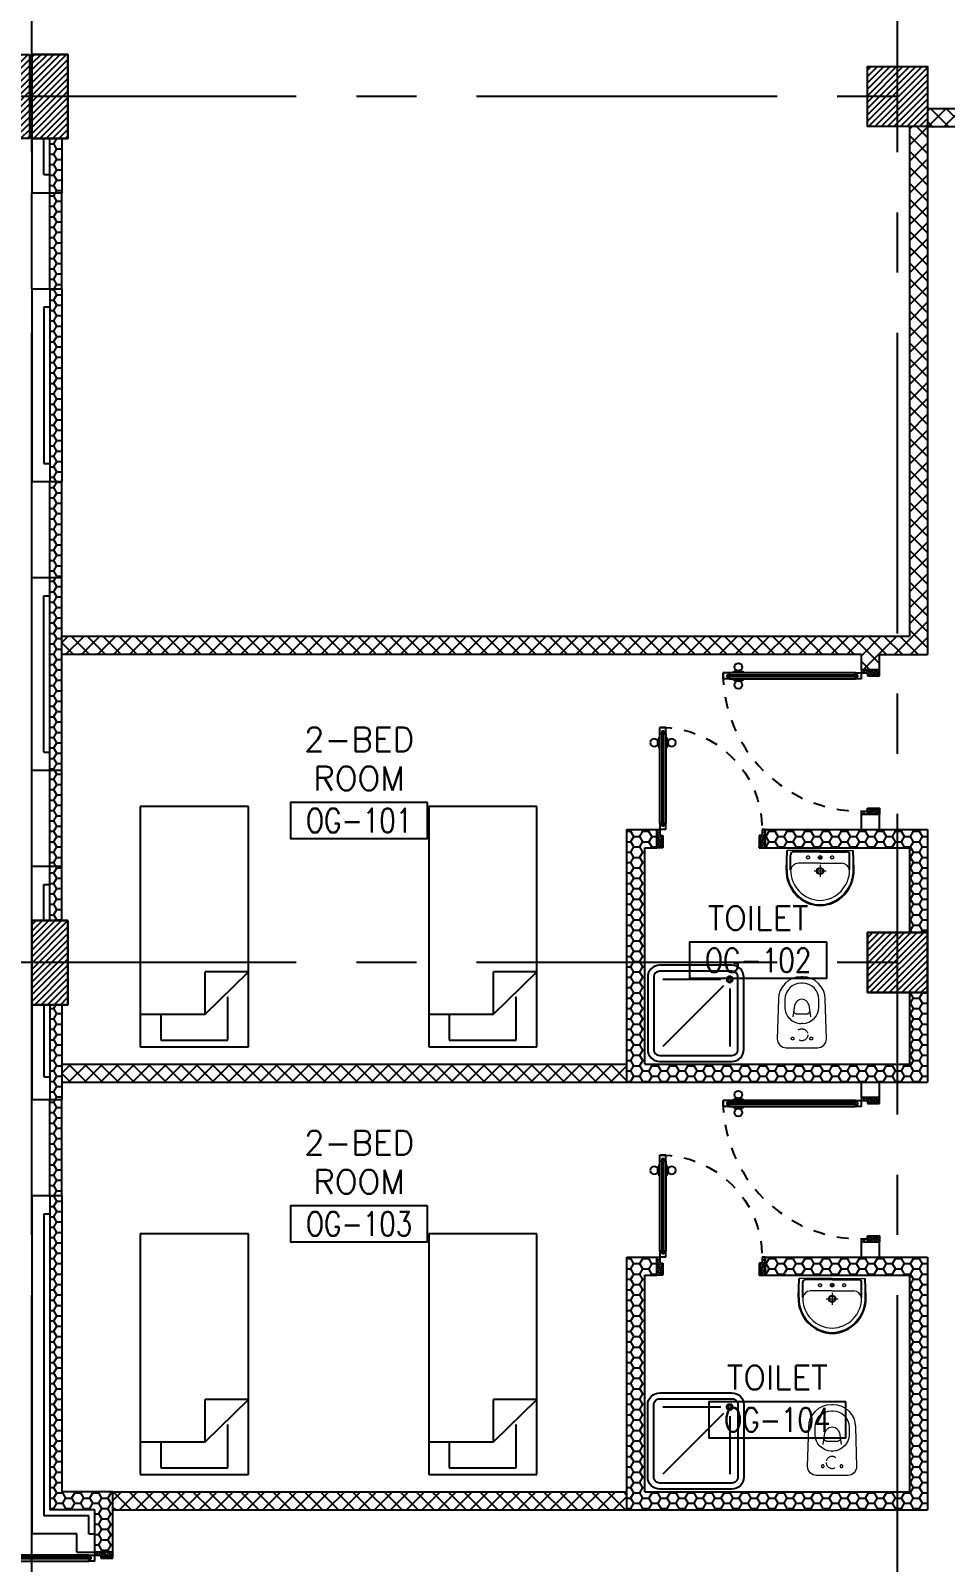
# Model space of a CAD drawing. Extents: x 276011.4 to 276105.3, y 57291.9 to 57371.4.
# Drawn here: x 276062.41 to 276070.01, y 57308.18 to 57320.91 of the extents above; entities that cross this region are included whole.
import ezdxf
from ezdxf.enums import TextEntityAlignment as Align

# ---------------------------------------------------------------- set-up
doc = ezdxf.new("R2010")
doc.units = 0
doc.header["$MEASUREMENT"] = 0
for name, pattern in [('CENTERX2', [4, 2.5, -0.5, 0.5, -0.5]), ('DASHED', [0.75, 0.5, -0.25]), ('HIDDEN', [0.375, 0.25, -0.125]), ('HIDDEN2', [0.1875, 0.125, -0.0625])]:
    doc.linetypes.add(name, pattern=pattern)
doc.layers.get('0').update_dxf_attribs({"linetype": 'CONTINUOUS'})
for name, color, linetype in [('AXES', 11, 'CENTERX2'), ('COL', 5, 'CONTINUOUS'), ('DOOR', 7, 'CONTINUOUS'), ('FIX', 3, 'CONTINUOUS'), ('FUR', 4, 'CONTINUOUS'), ('HAT', 8, 'CONTINUOUS'), ('INSUL', 4, 'CONTINUOUS'), ('RM-BOX', 4, 'CONTINUOUS'), ('RM-NAME', 2, 'CONTINUOUS'), ('RM-NO', 2, 'CONTINUOUS'), ('WALL', 2, 'CONTINUOUS'), ('WallType', 11, 'CONTINUOUS'), ('WallType2', 3, 'CONTINUOUS'), ('WIN', 3, 'CONTINUOUS')]:
    doc.layers.add(name, color=color, linetype=linetype)
doc.styles.add('ROMANS', font='ROMANS.shx', dxfattribs={"width": 0.6})
pattern_1 = [(0, (0, 0), (0.075, 0.04330127), [0.05, -0.1]), (120, (0, 0), (-0.074999999836, 0.043301270284), [0.05, -0.1]), (60, (0, 0), (1.64e-10, 0.086602540284), [-0.1, 0.05])]
pattern_2 = [(45, (0, 0), (-0.066291260736, 0.066291260736), []), (135, (0, 0), (-0.066291260736, -0.066291260736), [])]
pattern_3 = [(0, (0, 0), (0.075, 0.04330127), [0.05, -0.1]), (120, (0, 0), (-0.074999999836, 0.043301270284), [0.05, -0.1]), (60, (0, 0), (1.64e-10, 0.086602540284), [-0.1, 0.05])]

# ---------------------------------------------------------------- blocks, each defined once
blk = doc.blocks.new('*X46')
at = {"color": 0}
for p, q in [((227929, 132681), (228397, 133150)), ((227929, 132734), (228344, 133150)), ((227929, 132787), (228291, 133150)), ((227929, 132840), (228238, 133150)), ((227929, 132893), (228185, 133150)), ((227929, 132946), (228132, 133150)), ((227929, 132999), (228079, 133150)), ((227929, 133053), (228026, 133150)), ((227929, 133106), (227973, 133150)), ((227950, 132650), (228429, 133128)), ((228003, 132650), (228429, 133075)), ((228056, 132650), (228429, 133022)), ((228109, 132650), (228429, 132969)), ((228162, 132650), (228429, 132916)), ((228215, 132650), (228429, 132863)), ((228268, 132650), (228429, 132810)), ((228321, 132650), (228429, 132757)), ((228374, 132650), (228429, 132704))]:
    blk.add_line(p, q, dxfattribs=at)
blk = doc.blocks.new('COL50')
at = {"layer": 'COL'}
blk.add_lwpolyline([(-250, 250), (-250, -250), (250, -250), (250, 250)], close=True, dxfattribs=at)
blk = doc.blocks.new('*X42')
at = {"color": 0}
for p, q in [((227929, 139894), (228385, 140350)), ((227929, 139947), (228331, 140350)), ((227929, 140000), (228278, 140350)), ((227929, 140053), (228225, 140350)), ((227929, 140106), (228172, 140350)), ((227929, 140159), (228119, 140350)), ((227929, 140212), (228066, 140350)), ((227929, 140265), (228013, 140350)), ((227929, 140318), (227960, 140350)), ((227938, 139850), (228429, 140341)), ((227991, 139850), (228429, 140288)), ((228044, 139850), (228429, 140235)), ((228097, 139850), (228429, 140182)), ((228150, 139850), (228429, 140129)), ((228203, 139850), (228429, 140076)), ((228256, 139850), (228429, 140023)), ((228309, 139850), (228429, 139969)), ((228362, 139850), (228429, 139916)), ((228415, 139850), (228429, 139863))]:
    blk.add_line(p, q, dxfattribs=at)
blk = doc.blocks.new('DOOR100')
at = {"layer": 'DOOR', "color": 0, "linetype": 'ByBlock'}
for p, q in [((-25, 1300), (-75, 1300)), ((-75, 1300), (-25, 1300)), ((-75, 1250), (-75, 1300)), ((-25, 1250), (-25, 1300)), ((-82, 1205), (-91, 1205)), ((-91, 1205), (-91, 1140)), ((-75, 1218), (-82, 1218)), ((-82, 1128), (-82, 1218)), ((-82, 1205), (-82, 1140)), ((-58, 1250), (-75, 1250)), ((-42, 1270), (-58, 1270)), ((-58, 1250), (-58, 1270)), ((-42, 1250), (-42, 1270)), ((-25, 1250), (-42, 1250)), ((-25, 1218), (-18, 1218)), ((-18, 1128), (-18, 1218)), ((-18, 1205), (-9, 1205)), ((-18, 1205), (-18, 1140)), ((-9, 1205), (-9, 1140)), ((-82, 1140), (-91, 1140)), ((-75, 1128), (-82, 1128)), ((-25, 1128), (-18, 1128)), ((-18, 1140), (-9, 1140)), ((-1200, 0), (-1200, 150)), ((-1200, 150), (-1175, 150)), ((-1200, 150), (-1200, 0)), ((-1175, 150), (-1175, 100)), ((-75, 200), (-58, 200)), ((-75, 150), (-75, 200)), ((-75, 150), (-25, 150)), ((-58, 200), (-58, 180)), ((-58, 180), (-42, 180)), ((-42, 200), (-25, 200)), ((-42, 180), (-42, 200)), ((-25, 200), (-25, 150)), ((0, 150), (-25, 150)), ((-25, 150), (-25, 100)), ((0, 150), (0, 0)), ((-1150, 0), (-1200, 0)), ((-1175, 100), (-1150, 100)), ((-1150, 100), (-1150, 0)), ((-50, 100), (-50, 0)), ((-25, 100), (-50, 100)), ((-50, 0), (0, 0))]:
    blk.add_line(p, q, dxfattribs=at)
at = {"layer": 'DOOR', "linetype": 'ByBlock'}
for p, q in [((-75, 1250), (-75, 200)), ((-58, 200), (-58, 1250)), ((-42, 200), (-42, 1250)), ((-25, 200), (-25, 1250)), ((0, 0), (0, 150))]:
    blk.add_line(p, q, dxfattribs=at)
at = {"layer": 'DOOR', "color": 9, "linetype": 'ByBlock'}
for p, q in [((-1150, 0), (-1200, 114)), ((-1150, 0), (-1200, 40)), ((-1150, 0), (-1163, 100)), ((-50, 0), (0, 114)), ((-50, 0), (-37, 100)), ((-50, 0), (0, 40))]:
    blk.add_line(p, q, dxfattribs=at)
at = {"layer": 'DOOR', "color": 0, "linetype": 'ByBlock'}
for centre in [(-124, 1173), (24, 1173)]:
    blk.add_circle(centre, 32.4, dxfattribs=at)
at = {"layer": 'DOOR', "linetype": 'HIDDEN', "ltscale": 0.5}
blk.add_arc((-25, 150), 1150, 90, 180.0001, dxfattribs=at)
at = {"layer": 'DOOR', "color": 9, "linetype": 'ByBlock'}
for centre, radius, start, end in [((-1150, 0), 154, 103.7142, 108.8947), ((-1150, 0), 134, 100.72, 111.8402), ((-50, 0), 134, 68.1598, 79.28), ((-50, 0), 154, 71.1053, 76.2858), ((-1150, 0), 94.4, 90, 121.9818), ((-1150, 0), 74.4, 90, 132.2236), ((-1150, 0), 54.4, 90, 156.7926), ((-1150, 0), 34.4, 90, 180), ((-1150, 0), 14.4, 90, 180), ((-50, 0), 94.4, 58.0182, 90), ((-50, 0), 74.4, 47.7764, 90), ((-50, 0), 54.4, 23.2074, 90), ((-50, 0), 34.4, 0, 90), ((-50, 0), 14.4, 0, 90), ((-50, 0), 114, 64.0838, 77.3774)]:
    blk.add_arc(centre, radius, start, end, dxfattribs=at)
blk = doc.blocks.new('DOOR90')
at = {"layer": 'DOOR', "color": 0, "linetype": 'ByBlock'}
for p, q in [((-150, 0), (-150, -25)), ((-150, 0), (0, 0)), ((0, -50), (0, 0)), ((-1000, -25), (-1000, -75)), ((-1000, -75), (-1000, -25)), ((-950, -25), (-1000, -25)), ((-950, -75), (-1000, -75)), ((-970, -42), (-970, -58)), ((-950, -42), (-970, -42)), ((-950, -58), (-970, -58)), ((-950, -25), (-950, -42)), ((-950, -58), (-950, -75)), ((-918, -25), (-918, -18)), ((-828, -18), (-918, -18)), ((-918, -75), (-918, -82)), ((-828, -82), (-918, -82)), ((-905, -18), (-905, -9)), ((-905, -9), (-840, -9)), ((-905, -18), (-840, -18)), ((-905, -82), (-905, -91)), ((-905, -82), (-840, -82)), ((-905, -91), (-840, -91)), ((-840, -18), (-840, -9)), ((-840, -82), (-840, -91)), ((-828, -25), (-828, -18)), ((-828, -75), (-828, -82)), ((-200, -42), (-200, -25)), ((-200, -25), (-150, -25)), ((-180, -42), (-200, -42)), ((-200, -75), (-200, -58)), ((-200, -58), (-180, -58)), ((-150, -75), (-200, -75)), ((-180, -58), (-180, -42)), ((-150, -75), (-150, -25)), ((-150, -25), (-100, -25)), ((-100, -25), (-100, -50)), ((-100, -50), (0, -50)), ((-150, -900), (-150, -875)), ((-150, -875), (-100, -875)), ((-100, -850), (0, -850)), ((-100, -875), (-100, -850)), ((0, -850), (0, -900)), ((0, -900), (-150, -900)), ((-150, -900), (0, -900))]:
    blk.add_line(p, q, dxfattribs=at)
at = {"layer": 'DOOR', "color": 9, "linetype": 'ByBlock'}
for p, q in [((0, -50), (-114, 0)), ((0, -50), (-40, 0)), ((0, -50), (-100, -37)), ((0, -850), (-114, -900)), ((0, -850), (-100, -863)), ((0, -850), (-40, -900))]:
    blk.add_line(p, q, dxfattribs=at)
at = {"layer": 'DOOR', "linetype": 'ByBlock'}
for p, q in [((-200, -25), (-950, -25)), ((-200, -42), (-950, -42)), ((-200, -58), (-950, -58)), ((-950, -75), (-200, -75))]:
    blk.add_line(p, q, dxfattribs=at)
at = {"layer": 'DOOR', "color": 0, "linetype": 'ByBlock'}
for centre in [(-873, 24), (-873, -124)]:
    blk.add_circle(centre, 32.4, dxfattribs=at)
at = {"layer": 'DOOR', "color": 9, "linetype": 'ByBlock'}
for centre, radius, start, end in [((0, -50), 154, 161.1053, 166.2858), ((0, -50), 134, 158.1598, 169.28), ((0, -50), 94.4, 148.0182, 180), ((0, -50), 74.4, 137.7764, 180), ((0, -50), 114, 154.0838, 167.3774), ((0, -50), 54.4, 113.2074, 180), ((0, -50), 34.4, 90, 180), ((0, -50), 14.4, 90, 180), ((0, -850), 154, 193.7142, 198.8947), ((0, -850), 134, 190.72, 201.8402), ((0, -850), 94.4, 180, 211.9818), ((0, -850), 74.4, 180, 222.2236), ((0, -850), 54.4, 180, 246.7926), ((0, -850), 34.4, 180, 270), ((0, -850), 14.4, 180, 270)]:
    blk.add_arc(centre, radius, start, end, dxfattribs=at)
at = {"layer": 'DOOR', "linetype": 'HIDDEN', "ltscale": 0.5}
blk.add_arc((-150, -25), 850, 180, 270, dxfattribs=at)
blk = doc.blocks.new('RM1')
at = {"layer": 'RM-BOX'}
blk.add_lwpolyline([(570, -200), (-570, -200), (-570, -500), (570, -500)], close=True, dxfattribs=at)
at = {"layer": 'RM-NAME', "style": 'ROMANS'}
for tag, p in [('ROOMNAME1', (0, 324)), ('ROOMNAME2', (0, 0))]:
    blk.add_attdef(tag, text='', height=200, dxfattribs=at).set_placement(p, align=Align.MIDDLE)
at = {"layer": 'RM-NO', "style": 'ROMANS', "width": 0.8}
blk.add_attdef('ROOMNO', text='', height=200, dxfattribs=at).set_placement((0, -350), align=Align.MIDDLE)
blk = doc.blocks.new('C11')
at = {"layer": 'HAT'}
h = blk.add_hatch(dxfattribs=at)
h.set_pattern_fill('ANSI31', color=256, scale=300, style=0)
h.set_pattern_definition([(45, (-248556.182, -75061.005), (-26.5165043, 26.5165043), [])])
h.paths.add_polyline_path([(300, 700), (0, 700), (0, 350), (300, 350)])
h.paths.add_polyline_path([(300, 350), (0, 350), (0, 0), (300, 0)])
at = {"layer": 'COL'}
blk.add_lwpolyline([(300, 700), (300, 0), (0, 0), (0, 700)], close=True, dxfattribs=at)
blk = doc.blocks.new('C11D')
at = {"layer": 'COL', "linetype": 'ByBlock'}
for p in [(-320, 0), (0, 0)]:
    blk.add_blockref('C11', p, dxfattribs=at)
blk = doc.blocks.new('A$C272A55A0')
at = {"layer": 'DOOR', "color": 0, "linetype": 'ByBlock'}
for p, q in [((0, 900), (0, 1050)), ((50, 1050), (0, 1050)), ((50, 950), (50, 1050)), ((1750, 950), (1750, 1050)), ((1750, 1050), (1800, 1050)), ((1800, 1050), (1800, 900)), ((0, 900), (25, 900)), ((25, 950), (50, 950)), ((25, 900), (25, 950)), ((75, 900), (25, 900)), ((25, 850), (25, 900)), ((75, 900), (75, 850)), ((1725, 900), (1775, 900)), ((1725, 900), (1725, 850)), ((1775, 950), (1750, 950)), ((1775, 900), (1775, 950)), ((1800, 900), (1775, 900)), ((1775, 850), (1775, 900)), ((42, 850), (25, 850)), ((58, 870), (42, 870)), ((42, 870), (42, 850)), ((58, 850), (58, 870)), ((75, 850), (58, 850)), ((1725, 850), (1742, 850)), ((1742, 870), (1758, 870)), ((1742, 850), (1742, 870)), ((1758, 870), (1758, 850)), ((1758, 850), (1775, 850)), ((1718, 160), (1709, 160)), ((1709, 95), (1709, 160)), ((1725, 173), (1718, 173)), ((1718, 173), (1718, 83)), ((1718, 95), (1718, 160)), ((1775, 173), (1782, 173)), ((1782, 173), (1782, 83)), ((1782, 160), (1791, 160)), ((1782, 95), (1782, 160)), ((1791, 95), (1791, 160)), ((25, 50), (42, 50)), ((25, 50), (25, 0)), ((25, 0), (75, 0)), ((75, 0), (25, 0)), ((42, 50), (42, 30)), ((42, 30), (58, 30)), ((58, 50), (75, 50)), ((58, 50), (58, 30)), ((75, 50), (75, 0)), ((1718, 95), (1709, 95)), ((1725, 83), (1718, 83)), ((1742, 50), (1725, 50)), ((1725, 50), (1725, 0)), ((1775, 0), (1725, 0)), ((1725, 0), (1775, 0)), ((1742, 50), (1742, 30)), ((1758, 30), (1742, 30)), ((1775, 50), (1758, 50)), ((1758, 50), (1758, 30)), ((1775, 83), (1782, 83)), ((1775, 50), (1775, 0)), ((1782, 95), (1791, 95))]:
    blk.add_line(p, q, dxfattribs=at)
at = {"layer": 'DOOR', "color": 9, "linetype": 'ByBlock'}
for p, q in [((50, 1050), (0, 1010)), ((50, 1050), (0, 937)), ((50, 1050), (37, 950)), ((1750, 1050), (1800, 1010)), ((1750, 1050), (1800, 937)), ((1750, 1050), (1763, 950))]:
    blk.add_line(p, q, dxfattribs=at)
at = {"layer": 'DOOR', "linetype": 'ByBlock'}
for p, q in [((25, 850), (25, 50)), ((42, 850), (42, 50)), ((58, 850), (58, 50)), ((75, 50), (75, 850)), ((1725, 50), (1725, 850)), ((1742, 850), (1742, 50)), ((1758, 850), (1758, 50)), ((1775, 850), (1775, 50))]:
    blk.add_line(p, q, dxfattribs=at)
at = {"layer": 'DOOR', "color": 0, "linetype": 'ByBlock'}
for centre in [(1676, 128), (1824, 128)]:
    blk.add_circle(centre, 32.4, dxfattribs=at)
at = {"layer": 'DOOR', "color": 9, "linetype": 'ByBlock'}
for centre, radius, start, end in [((50, 1050), 54.4, 203.2074, 270), ((50, 1050), 34.4, 180, 270), ((50, 1050), 14.4, 180, 270), ((1750, 1050), 14.4, 270, 0), ((1750, 1050), 34.4, 270, 0), ((1750, 1050), 54.4, 270, 336.7926), ((50, 1050), 74.4, 227.7764, 270), ((50, 1050), 94.4, 238.0182, 270), ((50, 1050), 114, 244.0838, 257.3774), ((50, 1050), 134, 248.1598, 259.28), ((50, 1050), 154, 251.1053, 256.2858), ((1750, 1050), 74.4, 270, 312.2236), ((1750, 1050), 94.4, 270, 301.9818), ((1750, 1050), 114, 282.6226, 295.9162), ((1750, 1050), 134, 280.72, 291.8402), ((1750, 1050), 154, 283.7142, 288.8947)]:
    blk.add_arc(centre, radius, start, end, dxfattribs=at)
at = {"layer": 'DOOR', "linetype": 'HIDDEN', "ltscale": 0.5}
for centre, start, end in [((50, 851), 268.3174, 3.2965), ((1750, 851), 176.7035, 271.6826)]:
    blk.add_arc(centre, 851, start, end, dxfattribs=at)
at = {"layer": 'WALL', "linetype": 'ByBlock'}
blk.add_line((1800, 900), (1800, 1050), dxfattribs=at)
blk = doc.blocks.new('LAV1')
at = {"layer": 'FIX', "linetype": 'DASHED', "lineweight": 20, "ltscale": 0.05}
for p, q in [((0, 170), (0, 270)), ((0, 170), (0, 270)), ((50, 220), (-50, 220))]:
    blk.add_line(p, q, dxfattribs=at)
at = {"layer": 'FIX', "linetype": 'ByBlock', "ltscale": 0.3}
for p, q in [((-280, 210), (-275, 50)), ((-245, 210), (-245, 85)), ((245, 210), (245, 85)), ((280, 210), (275, 50)), ((0, 60), (-220, 60)), ((0, 60), (220, 60))]:
    blk.add_line(p, q, dxfattribs=at)
at = {"layer": 'FIX', "linetype": 'Continuous', "lineweight": 20}
for p, q in [((-275, 210), (-275, 50)), ((0, 155), (-181, 155)), ((0, 155), (181, 155)), ((275, 210), (275, 50)), ((0, 50), (-275, 50)), ((0, 50), (-252, 50)), ((0, 50), (252, 50)), ((0, 50), (275, 50))]:
    blk.add_line(p, q, dxfattribs=at)
at = {"layer": 'FIX', "lineweight": 20}
for p, q in [((16, 107), (-15, 107)), ((0, 92), (0, 123))]:
    blk.add_line(p, q, dxfattribs=at)
for centre, radius in [((0, 220), 29.5), ((0, 220), 22.5), ((0, 107), 15.5)]:
    blk.add_circle(centre, radius, dxfattribs=at)
at = {"layer": 'FIX', "linetype": 'HIDDEN', "lineweight": 20, "ltscale": 0.05}
for centre in [(-100, 107), (100, 107)]:
    blk.add_circle(centre, 12.4, dxfattribs=at)
at = {"layer": 'FIX', "linetype": 'ByBlock', "ltscale": 0.3}
for centre, radius, start, end in [((7, 220), 287, 91.3776, 182.0064), ((-7, 220), 287, 357.9936, 88.6224), ((-220, 85), 24.9, 179.7021, 269.9486), ((220, 85), 24.9, 270.0514, 0.2979)]:
    blk.add_arc(centre, radius, start, end, dxfattribs=at)
at = {"layer": 'FIX', "linetype": 'Continuous', "lineweight": 20}
for centre, radius, start, end in [((8, 217), 283, 91.6988, 181.351), ((8, 212), 253, 91.7328, 180.4884), ((-8, 217), 283, 358.649, 88.3012), ((-8, 212), 253, 359.5116, 88.2672), ((-179, 222), 66.9, 190.2006, 268.0786), ((179, 222), 66.9, 271.9214, 349.7994)]:
    blk.add_arc(centre, radius, start, end, dxfattribs=at)
blk = doc.blocks.new('SHR1')
at = {"layer": 'FIX'}
for p, q in [((-196, 196), (-700, 700)), ((-143, 218), (-143, 700)), ((-218, 143), (-700, 143))]:
    blk.add_line(p, q, dxfattribs=at)
for points in [[(-825, 125), (-825, 725, -0.414214), (-725, 825), (-125, 825, -0.414214), (-25, 725), (-25, 125, -0.414214), (-125, 25), (-725, 25, -0.414214)], [(-775, 125), (-775, 725, -0.414214), (-725, 775), (-125, 775, -0.414214), (-75, 725), (-75, 125, -0.414214), (-125, 75), (-725, 75, -0.414214)]]:
    blk.add_lwpolyline(points, format="xyb", close=True, dxfattribs=at)
for radius in [25, 15]:
    blk.add_circle((-143, 143), radius, dxfattribs=at)
blk = doc.blocks.new('WC1')
at = {"layer": 'FIX', "lineweight": 20}
for p, q in [((-210, 204), (-538, 194)), ((-475, 141), (-538, 141)), ((-727, 5), (-727, -5)), ((-674, 5), (-674, -5)), ((-534, 24), (-540, 0)), ((-540, 0), (-534, -24)), ((-395, 76), (-490, 60)), ((-339, 5), (-339, -5)), ((-490, -60), (-395, -76)), ((-538, -141), (-475, -141)), ((-538, -194), (-210, -204))]:
    blk.add_line(p, q, dxfattribs=at)
at = {"layer": 'FIX', "linetype": 'Continuous', "lineweight": 20}
blk.add_line((-420, -47), (-420, 45), dxfattribs=at)
at = {"layer": 'FIX', "lineweight": 20}
blk.add_lwpolyline([(-213, -204), (-210, -204, 0.414214), (-137, -131), (-137, 0), (-137, 131, 0.414214), (-210, 204)], format="xyb", dxfattribs=at)
at = {"layer": 'FIX', "linetype": 'HIDDEN2', "lineweight": 20, "ltscale": 0.3}
blk.add_circle((-245, 0), 49.8, dxfattribs=at)
at = {"layer": 'FIX', "linetype": 'HIDDEN', "lineweight": 20, "ltscale": 0.05}
for centre in [(-213, 78), (-213, -77)]:
    blk.add_circle(centre, 11.6, dxfattribs=at)
at = {"layer": 'FIX', "lineweight": 20}
for centre, radius, start, end in [((-538, 5), 189, 90, 180), ((-538, 5), 136, 90, 180), ((-475, 5), 136, 360, 90), ((-473, -7), 68.2, 128.9242, 152.8468), ((-464, -18), 82, 108.496, 128.9242), ((-538, -5), 189, 180, 270), ((-538, -5), 136, 180, 270), ((-473, 7), 68.2, 207.1532, 231.0758), ((-464, 18), 82, 231.0758, 251.504), ((-475, -5), 136, 270, 0)]:
    blk.add_arc(centre, radius, start, end, dxfattribs=at)
at = {"layer": 'FIX', "linetype": 'Continuous', "lineweight": 20}
for centre, start, end in [((-443, 46), 357.6662, 91.6121), ((-442, -46), 268.3879, 2.3338)]:
    blk.add_arc(centre, 22.3, start, end, dxfattribs=at)

msp = doc.modelspace()

# ---------------------------------------------------------------- hatches: boundary and pattern name
at = {"layer": 'WallType', "linetype": 'ByBlock', "ltscale": 0.3}
h = msp.add_hatch(dxfattribs=at)
h.set_pattern_fill('ANSI37', color=256, scale=0.75, style=0)
h.set_pattern_definition(pattern_2)
h.paths.add_polyline_path([(276077.0655, 57326.0629), (276076.9154, 57326.0629), (276076.9154, 57320.6129), (276077.0655, 57320.6129), (276077.0655, 57323.8879), (276077.7155, 57323.8879), (276077.7155, 57324.0379), (276077.0655, 57324.0379)])
h.paths.add_polyline_path([(276080.1655, 57324.0379), (276079.5155, 57324.0379), (276079.5155, 57323.8879), (276080.1655, 57323.8879)])
h.paths.add_polyline_path([(276073.2155, 57320.2629), (276069.8655, 57320.2629), (276069.8655, 57320.1129), (276073.2155, 57320.1129)])
h.paths.add_polyline_path([(276076.5655, 57320.2629), (276073.2155, 57320.2629), (276073.2155, 57320.1129), (276076.5655, 57320.1129)])
h = msp.add_hatch(dxfattribs=at)
h.set_pattern_fill('ANSI37', color=256, scale=0.75, style=0)
h.set_pattern_definition(pattern_2)
h.paths.add_polyline_path([(276069.8655, 57320.1129), (276069.7155, 57320.1129), (276069.7155, 57315.8729), (276069.6155, 57315.8729), (276069.6155, 57315.7229), (276069.8655, 57315.7229)])
h.paths.add_polyline_path([(276069.6155, 57315.8729), (276062.6655, 57315.8729), (276062.6655, 57315.7229), (276069.3155, 57315.7229), (276069.3155, 57315.5954), (276069.4655, 57315.5954), (276069.4655, 57315.7229), (276069.6155, 57315.7229)])
h = msp.add_hatch(dxfattribs=at)
h.set_pattern_fill('ANSI37', color=256, scale=0.75, style=0)
h.set_pattern_definition(pattern_2)
h.paths.add_polyline_path([(276067.3655, 57308.7629), (276063.0905, 57308.7629), (276063.0905, 57308.6129), (276067.3655, 57308.6129)])
h.paths.add_polyline_path([(276067.3655, 57312.3179), (276062.6655, 57312.3179), (276062.6655, 57312.1679), (276067.3655, 57312.1679)])
at = {"layer": 'WallType2', "linetype": 'ByBlock', "ltscale": 0.3}
h = msp.add_hatch(dxfattribs=at)
h.set_pattern_fill('HONEY', color=256, scale=0.4, style=0)
h.set_pattern_definition(pattern_3)
h.paths.add_polyline_path([(276062.6655, 57320.0129), (276062.5655, 57320.0129), (276062.5655, 57319.5629), (276062.6655, 57319.5629)])
h.paths.add_polyline_path([(276062.6655, 57319.5629), (276062.5655, 57319.5629), (276062.5655, 57318.7629), (276062.6655, 57318.7629)])
h = msp.add_hatch(dxfattribs=at)
h.set_pattern_fill('HONEY', color=256, scale=0.4, style=0)
h.set_pattern_definition(pattern_3)
h.paths.add_polyline_path([(276062.6655, 57318.7629), (276062.5655, 57318.7629), (276062.5655, 57317.1629), (276062.6655, 57317.1629)])
h.paths.add_polyline_path([(276062.6655, 57317.1629), (276062.5655, 57317.1629), (276062.5655, 57316.3629), (276062.6655, 57316.3629)])
h = msp.add_hatch(dxfattribs=at)
h.set_pattern_fill('HONEY', color=256, scale=0.4, style=0)
h.set_pattern_definition(pattern_3)
h.paths.add_polyline_path([(276062.6655, 57315.8729), (276062.6655, 57316.3629), (276062.5655, 57316.3629), (276062.5655, 57314.7629), (276062.6655, 57314.7629)])
h = msp.add_hatch(dxfattribs=at)
h.set_pattern_fill('HONEY', color=256, scale=0.4, style=0)
h.set_pattern_definition(pattern_3)
h.paths.add_polyline_path([(276062.6655, 57314.7629), (276062.5655, 57314.7629), (276062.5655, 57313.9629), (276062.6655, 57313.9629)])
h.paths.add_polyline_path([(276062.6655, 57313.9629), (276062.5655, 57313.9629), (276062.5655, 57313.5129), (276062.6655, 57313.5129)])
h = msp.add_hatch(dxfattribs=at)
h.set_pattern_fill('HONEY', color=256, scale=0.4, style=0)
h.set_pattern_definition(pattern_1)
h.paths.add_polyline_path([(276069.6155, 57312.3179), (276067.5155, 57312.3179), (276067.5155, 57313.1629), (276067.3655, 57313.1629), (276067.3655, 57312.1679), (276069.3155, 57312.1679), (276069.6155, 57312.1679)])
h.paths.add_polyline_path([(276069.8655, 57312.9129), (276069.7155, 57312.9129), (276069.7155, 57312.3179), (276069.6155, 57312.3179), (276069.6155, 57312.1679), (276069.8655, 57312.1679)])
h.paths.add_polyline_path([(276069.8655, 57314.2679), (276069.6155, 57314.2679), (276069.6155, 57314.1179), (276069.7155, 57314.1179), (276069.7155, 57313.4129), (276069.8655, 57313.4129)])
h.paths.add_polyline_path([(276069.6155, 57314.2679), (276069.3155, 57314.2679), (276068.5155, 57314.2679), (276068.5155, 57314.1179), (276069.6155, 57314.1179)])
h.paths.add_polyline_path([(276067.6155, 57314.2679), (276067.3655, 57314.2679), (276067.3655, 57313.1629), (276067.5155, 57313.1629), (276067.5155, 57314.1179), (276067.6155, 57314.1179)])
h = msp.add_hatch(dxfattribs=at)
h.set_pattern_fill('HONEY', color=256, scale=0.4, style=0)
h.set_pattern_definition(pattern_3)
h.paths.add_polyline_path([(276063.0905, 57308.7629), (276062.6655, 57308.7629), (276062.6655, 57311.2254), (276062.5655, 57311.2254), (276062.5655, 57308.6129), (276062.9405, 57308.6129), (276062.9405, 57308.2629), (276063.0905, 57308.2629)])
h.paths.add_polyline_path([(276062.6655, 57312.0254), (276062.5655, 57312.0254), (276062.5655, 57311.2254), (276062.6655, 57311.2254)])
h.paths.add_polyline_path([(276062.6655, 57312.8129), (276062.5655, 57312.8129), (276062.5655, 57312.0254), (276062.6655, 57312.0254), (276062.6655, 57312.1679)])
h = msp.add_hatch(dxfattribs=at)
h.set_pattern_fill('HONEY', color=256, scale=0.4, style=0)
h.set_pattern_definition(pattern_1)
h.paths.add_polyline_path([(276069.6155, 57308.7629), (276067.5155, 57308.7629), (276067.5155, 57310.5629), (276067.6155, 57310.5629), (276067.6155, 57310.7129), (276067.3655, 57310.7129), (276067.3655, 57308.6129), (276069.6155, 57308.6129)])
h.paths.add_polyline_path([(276069.8655, 57310.7129), (276069.6155, 57310.7129), (276069.6155, 57310.5629), (276069.7155, 57310.5629), (276069.7155, 57308.7629), (276069.6155, 57308.7629), (276069.6155, 57308.6129), (276069.8655, 57308.6129)])
h.paths.add_polyline_path([(276069.6155, 57310.7129), (276069.3155, 57310.7129), (276068.5155, 57310.7129), (276068.5155, 57310.5629), (276069.6155, 57310.5629)], flags=17)

# ---------------------------------------------------------------- linework, layer by layer
at = {"layer": 'AXES'}
for p, q in [((276069.6155, 57291.8986), (276069.6155, 57370.7113)), ((276062.4155, 57291.8986), (276062.4155, 57370.3613)), ((276104.6155, 57320.3629), (276036.5755, 57320.3629)), ((276104.6155, 57320.3629), (276052.5255, 57320.3629)), ((276104.6155, 57313.1629), (276052.5255, 57313.1629))]:
    msp.add_line(p, q, dxfattribs=at)
at = {"layer": 'FUR'}
for p, q in [((276064.2181, 57314.4616), (276063.3181, 57314.4616)), ((276063.3181, 57314.4616), (276063.3181, 57312.4616)), ((276064.2181, 57312.4616), (276064.2181, 57314.4616)), ((276066.6169, 57314.4616), (276065.7169, 57314.4616)), ((276065.7169, 57314.4616), (276065.7169, 57312.4616)), ((276066.6169, 57312.4616), (276066.6169, 57314.4616)), ((276063.857, 57312.7332), (276063.857, 57313.0866)), ((276064.2181, 57313.0866), (276063.857, 57313.0866)), ((276063.857, 57312.7332), (276064.2181, 57313.0866)), ((276066.2558, 57312.7332), (276066.2558, 57313.0866)), ((276066.6169, 57313.0866), (276066.2558, 57313.0866)), ((276066.2558, 57312.7332), (276066.6169, 57313.0866)), ((276064.0459, 57312.517), (276064.0459, 57312.8767)), ((276066.4448, 57312.517), (276066.4448, 57312.8767)), ((276063.3181, 57312.7332), (276063.857, 57312.7332)), ((276063.488, 57312.7332), (276063.488, 57312.517)), ((276065.7169, 57312.7332), (276066.2558, 57312.7332)), ((276065.8868, 57312.7332), (276065.8868, 57312.517)), ((276063.3181, 57312.4616), (276064.2181, 57312.4616)), ((276063.488, 57312.517), (276064.0459, 57312.517)), ((276065.7169, 57312.4616), (276066.6169, 57312.4616)), ((276065.8868, 57312.517), (276066.4448, 57312.517)), ((276064.2181, 57310.9066), (276063.3181, 57310.9066)), ((276063.3181, 57310.9066), (276063.3181, 57308.9066)), ((276064.2181, 57308.9066), (276064.2181, 57310.9066)), ((276066.6169, 57310.9066), (276065.7169, 57310.9066)), ((276065.7169, 57310.9066), (276065.7169, 57308.9066)), ((276066.6169, 57308.9066), (276066.6169, 57310.9066)), ((276063.857, 57309.1782), (276063.857, 57309.5316)), ((276064.2181, 57309.5316), (276063.857, 57309.5316)), ((276063.857, 57309.1782), (276064.2181, 57309.5316)), ((276066.2558, 57309.1782), (276066.2558, 57309.5316)), ((276066.6169, 57309.5316), (276066.2558, 57309.5316)), ((276066.2558, 57309.1782), (276066.6169, 57309.5316)), ((276064.0459, 57308.962), (276064.0459, 57309.3217)), ((276066.4448, 57308.962), (276066.4448, 57309.3217)), ((276063.3181, 57309.1782), (276063.857, 57309.1782)), ((276063.488, 57309.1782), (276063.488, 57308.962)), ((276065.7169, 57309.1782), (276066.2558, 57309.1782)), ((276065.8868, 57309.1782), (276065.8868, 57308.962)), ((276063.3181, 57308.9066), (276064.2181, 57308.9066)), ((276063.488, 57308.962), (276064.0459, 57308.962)), ((276065.7169, 57308.9066), (276066.6169, 57308.9066)), ((276065.8868, 57308.962), (276066.4448, 57308.962))]:
    msp.add_line(p, q, dxfattribs=at)
at = {"layer": 'INSUL'}
for p, q in [((276062.5155, 57319.7129), (276062.5155, 57320.0129)), ((276062.5655, 57319.5629), (276062.5655, 57320.0129)), ((276062.5155, 57319.7129), (276062.5655, 57319.7129)), ((276062.5655, 57318.7629), (276062.5655, 57317.1629)), ((276062.5155, 57318.6129), (276062.5155, 57317.3129)), ((276062.5155, 57318.6129), (276062.5655, 57318.6129)), ((276062.5155, 57317.3129), (276062.5655, 57317.3129)), ((276062.5655, 57314.7629), (276062.5655, 57316.3629)), ((276062.5155, 57314.9129), (276062.5155, 57316.2129)), ((276062.5155, 57316.2129), (276062.5655, 57316.2129)), ((276062.5155, 57314.9129), (276062.5655, 57314.9129)), ((276062.5655, 57313.5129), (276062.5655, 57313.9629)), ((276062.5155, 57313.8129), (276062.5655, 57313.8129)), ((276062.5155, 57313.5129), (276062.5155, 57313.8129)), ((276062.5155, 57312.8129), (276062.5155, 57312.2129)), ((276062.5655, 57312.8129), (276062.5655, 57312.0254)), ((276062.5155, 57312.2129), (276062.5655, 57312.2129)), ((276062.5655, 57311.2254), (276062.5655, 57308.6129)), ((276062.5155, 57311.0754), (276062.5655, 57311.0754)), ((276062.5155, 57311.0754), (276062.5155, 57308.5629)), ((276062.8905, 57308.5629), (276062.5155, 57308.5629)), ((276062.9405, 57308.6129), (276062.5655, 57308.6129)), ((276062.8905, 57308.4129), (276062.8905, 57308.5629)), ((276062.9405, 57308.2629), (276062.9405, 57308.6129)), ((276062.8905, 57308.4129), (276062.9405, 57308.4129))]:
    msp.add_line(p, q, dxfattribs=at)
at = {"layer": 'WALL', "linetype": 'ByBlock'}
for p, q in [((276069.8655, 57320.2629), (276076.5655, 57320.2629)), ((276069.7155, 57320.1129), (276069.7155, 57315.8729)), ((276069.8655, 57320.1129), (276076.5655, 57320.1129)), ((276069.8655, 57320.1129), (276069.8655, 57315.7229)), ((276069.7155, 57315.8729), (276062.6655, 57315.8729)), ((276069.3155, 57315.7229), (276062.6655, 57315.7229)), ((276069.3155, 57315.5954), (276069.3155, 57315.7229)), ((276069.4655, 57315.5954), (276069.4655, 57315.7229)), ((276069.4655, 57315.7229), (276069.8655, 57315.7229)), ((276069.3155, 57315.5954), (276069.4655, 57315.5954)), ((276069.3155, 57314.2679), (276069.3155, 57314.3954)), ((276069.3155, 57314.3954), (276069.4655, 57314.3954)), ((276069.4655, 57314.2679), (276069.4655, 57314.3954)), ((276067.3655, 57312.1679), (276067.3655, 57314.2679)), ((276067.6155, 57314.1179), (276067.6155, 57314.2679)), ((276068.5155, 57314.1179), (276068.5155, 57314.2679)), ((276069.8655, 57314.2679), (276069.8655, 57312.1679)), ((276067.5155, 57312.3179), (276067.5155, 57314.1179)), ((276069.7155, 57314.1179), (276069.7155, 57313.4129)), ((276069.7155, 57312.9129), (276069.7155, 57312.3179)), ((276069.3155, 57312.0404), (276069.3155, 57312.1679)), ((276069.4655, 57312.0404), (276069.4655, 57312.1679)), ((276069.3155, 57312.0404), (276069.4655, 57312.0404)), ((276069.3155, 57310.7129), (276069.3155, 57310.8404)), ((276069.3155, 57310.8404), (276069.4655, 57310.8404)), ((276069.4655, 57310.7129), (276069.4655, 57310.8404)), ((276067.3655, 57308.6129), (276067.3655, 57310.7129)), ((276067.6155, 57310.5629), (276067.6155, 57310.7129)), ((276068.5155, 57310.5629), (276068.5155, 57310.7129)), ((276069.8655, 57310.7129), (276069.8655, 57308.6129)), ((276067.5155, 57308.7629), (276067.5155, 57310.5629)), ((276069.7155, 57310.5629), (276069.7155, 57308.7629))]:
    msp.add_line(p, q, dxfattribs=at)
at = {"layer": 'WALL'}
for p, q in [((276062.4155, 57320.1129), (276062.4155, 57319.5629)), ((276062.6655, 57320.0129), (276062.6655, 57319.5629)), ((276062.4155, 57319.5629), (276062.6655, 57319.5629)), ((276062.4155, 57318.7629), (276062.4155, 57317.1629)), ((276062.4155, 57318.7629), (276062.6655, 57318.7629)), ((276062.6655, 57318.7629), (276062.6655, 57317.1629)), ((276062.4155, 57317.1629), (276062.6655, 57317.1629)), ((276062.4155, 57314.7629), (276062.4155, 57316.3629)), ((276062.4155, 57316.3629), (276062.6655, 57316.3629)), ((276062.6655, 57315.8729), (276062.6655, 57316.3629)), ((276062.6655, 57314.7629), (276062.6655, 57315.8729)), ((276062.4155, 57314.7629), (276062.6655, 57314.7629)), ((276067.3655, 57314.2679), (276067.6155, 57314.2679)), ((276068.5155, 57314.2679), (276069.3155, 57314.2679)), ((276069.3155, 57314.2679), (276069.8655, 57314.2679)), ((276069.8655, 57314.2679), (276069.8655, 57312.1679)), ((276067.5155, 57314.1179), (276067.6155, 57314.1179)), ((276068.5155, 57314.1179), (276069.7155, 57314.1179)), ((276069.7155, 57314.1179), (276069.7155, 57313.4129)), ((276062.4155, 57313.9629), (276062.6655, 57313.9629)), ((276062.4155, 57313.5129), (276062.4155, 57313.9629)), ((276062.6655, 57313.5129), (276062.6655, 57313.9629)), ((276069.7155, 57312.9129), (276069.7155, 57312.3179)), ((276062.4155, 57312.8129), (276062.4155, 57312.0254)), ((276062.6655, 57312.8129), (276062.6655, 57312.1679)), ((276062.6655, 57312.3179), (276067.3655, 57312.3179)), ((276067.5155, 57312.3179), (276069.7155, 57312.3179)), ((276062.6655, 57312.1679), (276062.6655, 57312.0254)), ((276062.6655, 57312.1679), (276069.3155, 57312.1679)), ((276069.3155, 57312.1679), (276069.8655, 57312.1679)), ((276062.4155, 57312.0254), (276062.6655, 57312.0254)), ((276062.4155, 57311.2254), (276062.6655, 57311.2254)), ((276062.4155, 57311.2254), (276062.4155, 57308.4129)), ((276062.6655, 57311.2254), (276062.6655, 57308.7629)), ((276067.3655, 57310.7129), (276067.6155, 57310.7129)), ((276068.5155, 57310.7129), (276069.3155, 57310.7129)), ((276069.3155, 57310.7129), (276069.8655, 57310.7129)), ((276069.8655, 57310.7129), (276069.8655, 57308.6129)), ((276067.5155, 57310.5629), (276067.6155, 57310.5629)), ((276068.5155, 57310.5629), (276069.7155, 57310.5629)), ((276069.7155, 57310.5629), (276069.7155, 57308.7629)), ((276063.0905, 57308.7629), (276062.6655, 57308.7629)), ((276063.0905, 57308.7629), (276067.3655, 57308.7629)), ((276063.0905, 57308.2629), (276063.0905, 57308.7629)), ((276067.5155, 57308.7629), (276068.4655, 57308.7629)), ((276067.5155, 57308.7629), (276069.7155, 57308.7629)), ((276063.0905, 57308.6129), (276069.8655, 57308.6129)), ((276062.7905, 57308.4129), (276062.4155, 57308.4129)), ((276062.7905, 57308.2629), (276062.7905, 57308.4129)), ((276062.7905, 57308.2629), (276063.0905, 57308.2629))]:
    msp.add_line(p, q, dxfattribs=at)
at = {"layer": 'WALL', "linetype": 'ByBlock', "ltscale": 0.3}
for points in [[(276062.4155, 57320.0129), (276062.7155, 57320.0129), (276062.7155, 57320.7129), (276062.4155, 57320.7129)], [(276069.3655, 57320.6129), (276069.8655, 57320.6129), (276069.8655, 57320.1129), (276069.3655, 57320.1129)], [(276062.7155, 57313.5129), (276062.4155, 57313.5129), (276062.4155, 57312.8129), (276062.7155, 57312.8129)], [(276069.3655, 57313.4129), (276069.8655, 57313.4129), (276069.8655, 57312.9129), (276069.3655, 57312.9129)]]:
    msp.add_lwpolyline(points, close=True, dxfattribs=at)
at = {"layer": 'WIN'}
for p, q in [((276062.4155, 57318.7629), (276062.4155, 57319.5629)), ((276062.5655, 57318.7629), (276062.5655, 57319.5629)), ((276062.6655, 57318.7629), (276062.6655, 57319.5629)), ((276062.4155, 57316.3629), (276062.4155, 57317.1629)), ((276062.5655, 57316.3629), (276062.5655, 57317.1629)), ((276062.6655, 57316.3629), (276062.6655, 57317.1629)), ((276062.4155, 57313.9629), (276062.4155, 57314.7629)), ((276062.5655, 57313.9629), (276062.5655, 57314.7629)), ((276062.6655, 57313.9629), (276062.6655, 57314.7629)), ((276062.4155, 57311.2254), (276062.4155, 57312.0254)), ((276062.5655, 57311.2254), (276062.5655, 57312.0254)), ((276062.6655, 57311.2254), (276062.6655, 57312.0254))]:
    msp.add_line(p, q, dxfattribs=at)

# ---------------------------------------------------------------- block references
at = {"layer": 'COL', "linetype": 'ByBlock', "xscale": 0.001, "yscale": 0.001, "zscale": 0.001}
for name, p in [('C11D', (276062.4155, 57320.0129)), ('C11', (276062.4155, 57312.8129))]:
    msp.add_blockref(name, p, dxfattribs=at)
at = {"layer": 'COL', "yscale": 0.001, "zscale": 0.001}
for p, xscale in [((276069.6155, 57320.3629), -0.001), ((276069.6155, 57313.1629), -0.001), ((276069.6155, 57313.1629), 0.001)]:
    msp.add_blockref('COL50', p, dxfattribs=dict(at, xscale=xscale))
at = {"layer": 'DOOR', "color": 0, "linetype": 'ByBlock', "yscale": 0.001, "zscale": 0.001}
for name, p, xscale, rotation in [('DOOR100', (276069.4655, 57315.5954), 0.001, 90), ('DOOR90', (276067.6155, 57314.1179), -0.001, 90), ('DOOR100', (276069.4655, 57312.0404), 0.001, 90), ('DOOR90', (276067.6155, 57310.5629), -0.001, 90), ('A$C272A55A0', (276062.0401, 57306.4629), -0.001, 270)]:
    msp.add_blockref(name, p, dxfattribs=dict(at, xscale=xscale, rotation=rotation))
at = {"layer": 'FIX', "linetype": 'ByBlock', "ltscale": 0.3, "xscale": 0.001, "yscale": 0.001, "zscale": 0.001, "rotation": 180}
for p in [(276068.9725, 57314.1442), (276069.0725, 57310.5879)]:
    msp.add_blockref('LAV1', p, dxfattribs=at)
at = {"layer": 'FIX', "yscale": 0.001, "zscale": 0.001}
for name, p, xscale, rotation in [('SHR1', (276068.3635, 57313.1659), -0.001, 180), ('WC1', (276068.8205, 57312.3179), 0.001, 270), ('SHR1', (276068.3635, 57309.6109), 0.001, 90), ('WC1', (276069.0725, 57308.7629), -0.001, 90)]:
    msp.add_blockref(name, p, dxfattribs=dict(at, xscale=xscale, rotation=rotation))
at = {"layer": 'HAT', "xscale": 0.001, "yscale": 0.001, "zscale": 0.001}
for name in ['*X42', '*X46']:
    msp.add_blockref(name, (275841.4369, 57180.2632), dxfattribs=at)
at = {"layer": 'RM-NAME', "xscale": 0.001, "yscale": 0.001, "zscale": 0.001}
for p, values in [((276065.1379, 57314.6941), {'ROOMNO': 'OG-101', 'ROOMNAME2': 'ROOM', 'ROOMNAME1': '2-BED'}), ((276068.4571, 57313.5324), {'ROOMNO': 'OG-102', 'ROOMNAME2': 'TOILET'}), ((276065.1379, 57311.3409), {'ROOMNO': 'OG-103', 'ROOMNAME2': 'ROOM', 'ROOMNAME1': '2-BED'}), ((276068.616, 57309.7125), {'ROOMNO': 'OG-104', 'ROOMNAME2': 'TOILET'})]:
    msp.add_blockref('RM1', p, dxfattribs=at).add_auto_attribs(values)

doc.saveas('drawing.dxf')
